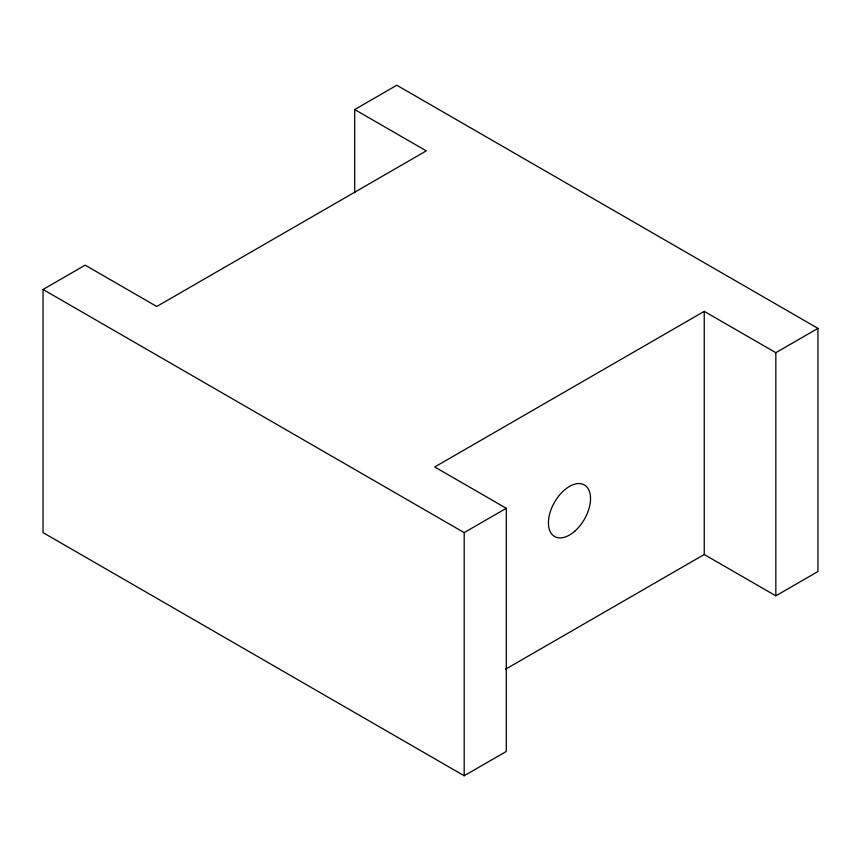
<?xml version="1.0" encoding="UTF-8"?>
<svg xmlns="http://www.w3.org/2000/svg" width="861" height="861" viewBox="0 0 861 861"><rect width="100%" height="100%" fill="white"/><g stroke="black" fill="none" stroke-linecap="round" stroke-linejoin="round"><path stroke-width="1.29" d="M505.579 669.201L704.244 554.506L775.836 595.844L817.95 571.521L817.95 328.375L775.836 352.687L704.244 311.359L434.708 466.974L506.3 508.302L506.3 751.449L464.187 775.761L43.05 532.625L43.05 289.479L85.164 265.156L156.756 306.494L426.292 150.879L354.7 109.551L354.7 192.832M354.7 109.551L396.813 85.239L817.95 328.375M43.05 289.479L464.187 532.615L506.3 508.302M775.836 352.687L775.836 595.844M704.244 311.359L704.244 554.506M464.187 532.615L464.187 775.761M574.922 531.076A29.78 17.198 -60 0 0 584.371 484.947A29.78 17.198 -60 0 0 549.135 516.191A29.78 17.198 -60 0 0 574.922 531.076"/></g></svg>
